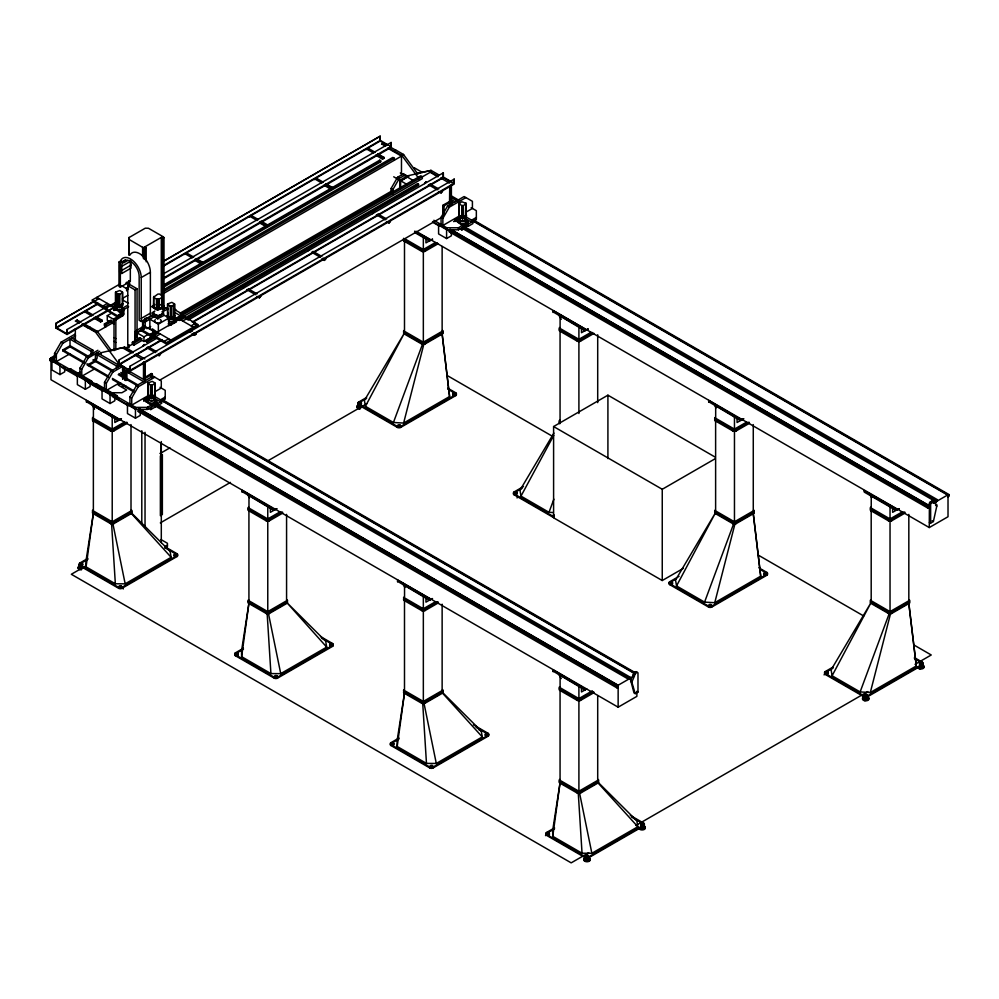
<?xml version="1.0" encoding="UTF-8"?>
<svg xmlns="http://www.w3.org/2000/svg" width="999" height="999" viewBox="0 0 999 999"><rect width="100%" height="100%" fill="white"/><g stroke="black" fill="none" stroke-linecap="round" stroke-linejoin="round"><path stroke-width="1.5" d="M141.234 321.503L141.234 277.56A15.222 8.791 60 0 0 130.469 258.928A15.222 8.791 60 0 0 119.705 265.147L119.705 272.302L121.778 273.501L121.778 266.333A12.288 7.093 60 0 1 130.469 261.326A12.288 7.093 60 0 1 139.161 276.373L139.161 320.304L141.234 321.503L150.374 316.221L150.374 272.29A15.222 8.791 60 0 0 141.945 255.294A15.222 8.791 60 0 0 129.87 255.182M121.778 273.501L130.919 268.232L130.919 261.064L121.778 266.333M107.567 311.101L67.058 334.49L56.094 328.159L56.094 323.251L56.181 327.535L66.958 333.753L66.983 329.545L104.87 307.754M119.168 359.89L119.268 364.173L130.045 370.392L130.07 366.183L454.233 179.108L454.233 184.016L130.132 371.128L119.168 364.797L119.168 359.89L157.055 338.112M162.837 278.396L391.059 146.641L391.146 142.47L391.146 147.377L162.937 279.133M130.045 370.392L454.133 183.279L454.158 179.071M114.023 350.637L114.023 318.968L120.991 314.66A1.374 0.799 -60 0 0 121.953 312.974L122.19 308.416L126.823 305.719L128.634 306.768L124.076 309.403L122.278 308.341M115.834 350.137L115.847 320.017L122.802 315.709A1.374 0.799 -60 0 0 123.776 314.023L124.051 309.415M135.402 340.684L135.477 331.131L142.283 327.073A1.374 0.799 -60 0 0 143.257 325.387L143.456 320.841L152.835 315.397M137.225 340.184L137.313 332.155L144.093 328.122A1.374 0.799 -60 0 0 145.067 326.436L145.267 321.89L155.157 316.159M381.581 144.281L383.554 143.144L387.287 145.305M76.985 320.142L81.056 322.115M864.06 490.509L864.272 492.095L895.741 510.264L899.225 508.778M86.064 566.87L93.519 512.262L85.951 561.188L86.064 566.87L115.347 583.778L125.175 583.841L171.129 557.305L170.13 551.411L131.868 513.336M241.621 656.68L249.088 602.072L241.521 651.011L241.621 656.68L270.916 673.588L280.731 673.651L326.698 647.115L325.699 641.233L286.338 602.06L326.698 647.115M441.908 691.87L481.268 731.043L482.267 736.925L436.301 763.461L426.473 763.398L397.19 746.49L404.657 691.895M597.477 781.693L636.825 820.853L637.824 826.747L591.87 853.283L582.042 853.221L552.759 836.313L560.214 781.705M404.42 693.418L397.09 740.821L397.19 746.49M559.977 783.228L552.647 830.644L552.759 836.313M128.896 237.637L145.28 228.184L148.464 228.259L162.8 236.526L143.344 247.752L128.908 239.348M929.407 522.377L930.631 523.101L933.391 521.503L936.8 506.068L936.8 504.57L933.066 502.422M403.621 423.064L423.951 343.781L442.02 333.341L442.008 332.617L449.587 396.528L403.621 423.064L393.431 422.49L365.409 406.318L364.41 400.424L404.645 332.642L365.409 406.318M714.76 602.697L735.077 523.414L753.146 512.974L753.134 512.25L760.714 576.161L714.76 602.697L704.57 602.122L676.535 585.938L675.536 580.057L715.771 512.262L676.535 585.938M870.316 692.519L890.646 613.224L908.715 602.784L908.703 602.06L916.283 665.983L870.316 692.519L860.127 691.932L832.105 675.761L831.106 669.867L871.34 602.085L832.105 675.761M633.091 675.611L633.99 672.727L635.938 671.603L637.986 672.789L637.986 692.057L635.227 693.656L633.99 692.931L630.594 679.932L633.091 675.611L634.315 676.323L631.818 682.142L635.227 693.656M634.315 676.323L635.227 673.438L637.175 672.315M153.571 297.302L157.755 294.143L159.34 293.968L162.25 295.654L162.25 307.068L159.34 308.753L156.481 308.753L153.571 307.068L153.571 297.302L156.481 298.988L159.34 298.988L162.25 297.302L161.975 296.691M153.571 307.068L153.858 296.391M393.431 422.49L422.689 343.706L423.951 343.781M553.896 433.091L519.98 490.247L520.979 496.128L549 512.312L553.871 499.175M704.57 602.122L733.815 523.339L735.077 523.414M860.127 691.932L889.385 613.149L890.646 613.224M162.25 295.654L162.25 307.068M520.979 496.128L553.771 435.339M54.545 360.564L54.545 353.459L61.026 342.232L75.075 334.128M69.793 353.858L56.356 361.613L56.356 354.495L62.837 343.269L75.599 335.901M79.957 375.237L79.957 368.132L86.438 356.905L97.927 350.274M93.856 369.305L81.768 376.286L81.768 369.168L88.249 357.942L99.738 351.311M104.508 389.41L104.508 382.305L111.001 371.079L121.204 365.184M119.755 382.704L106.319 390.459L106.319 383.341L112.8 372.115L123.014 366.221M129.92 404.083L129.92 396.978L136.401 385.751L152.997 376.173L161.289 380.956L161.289 388.062L154.57 391.945M147.852 395.816L131.731 405.132L131.731 398.014L138.212 386.788L154.808 377.21M391.084 194.193L391.084 188.499L397.565 177.273L403.958 173.589M392.894 193.806L392.894 189.535L399.375 178.309L405.756 174.625M441.058 224.45L441.058 217.345L447.54 206.119L464.123 196.541L472.415 201.323L472.415 208.429L465.696 212.312M458.978 216.184L442.857 225.499L442.857 218.381L449.338 207.155L465.934 197.577M416.133 231.306L929.27 527.559L929.407 503.109L932.154 500.586L934.202 501.76L934.302 503.134M930.631 523.101L930.631 503.821L933.391 501.298M242.008 491.533L273.489 510.264L276.973 508.778M708.703 401.723L740.172 420.454L743.656 418.956M82.442 567.607L80.232 567.981L82.442 568.356M163.549 305.831C163.611 309.003 164.86 304.233 161.089 304.42M152.347 328.833L156.706 331.918M148.551 396.403L143.544 399.612L152.06 404.67L152.06 406.693M154.495 403.983L156.319 402.972L157.567 403.509L165.222 399.101L165.222 390.334L160.027 387.337M465.234 224.588L467.057 223.576L468.306 224.101L476.348 219.468L476.348 210.702L471.166 207.705M361.126 406.718L358.953 407.13L361.126 407.467M86.438 401.723L117.919 420.454L121.403 418.956M459.677 216.771L454.67 219.992L463.186 225.037L463.186 227.06M397.577 581.343L429.046 600.074L432.53 598.588M154.733 304.42L152.01 306.393L157.505 309.628L163.549 306.656M154.733 304.982L152.01 306.955L157.505 310.19L163.549 307.217M553.134 311.9L584.615 330.632L588.099 329.146M553.134 671.166L584.577 689.872C586.251 690.459 585.514 688.011 584.577 688.586L553.134 669.879L553.134 671.728M130.32 260.115L130.32 281.418L120.342 287.175L118.981 286.388L118.981 262.05L121.466 260.602M161.289 295.042L161.289 237.662L162.75 236.813L163.998 237.537L163.998 310.427M118.981 262.05L120.342 262.837L125.325 259.952M146.179 247.827L144.93 247.115L143.469 247.952L144.718 248.676L146.179 247.827L146.179 261.788M161.289 237.662L162.55 238.386L163.998 237.537M123.626 262.874L127.547 260.614M121.778 270.442L130.919 265.16M117.682 317.07L117.682 316.134L122.19 313.536L122.19 314.473L117.62 317.108L92.333 301.248L92.333 299.937L119.268 284.39L119.268 285.702M56.094 323.251L93.906 301.423L56.156 323.289M162.775 261.663L380.182 136.139L380.282 140.422L391.059 146.641M94.543 301.211L99.051 298.601M162.837 261.701L380.257 136.176L380.182 141.046L162.775 266.558M115.597 292.083L119.805 290.509L122.515 292.083L122.515 304.146L118.307 305.719L115.597 304.146L115.597 292.083L115.597 304.146M141.234 277.56L150.374 272.29M116.134 292.632L118.307 294.505L119.805 294.505L121.978 292.632M127.772 345.454L127.772 285.714L129.758 284.565L137.05 288.773L137.05 331.668M56.181 327.535L98.052 303.359M162.862 265.934L380.282 140.422M56.094 328.159L97.952 303.983M122.515 292.083L122.515 304.146M77.31 319.955L75.337 321.091L79.408 323.064M102.897 306.031L107.405 303.434M104.783 307.118L109.291 304.52M127.772 285.714L135.065 289.922L137.05 288.773M162.862 274.188L391.146 142.47M115.859 302.222L110.589 305.269L110.589 306.581M122.465 298.414L127.81 295.342M92.333 299.937L106.281 307.979L110.889 305.469L113.237 308.079L122.178 313.474M111.9 305.819L115.859 303.534M66.958 333.753L107.467 310.364M112.875 307.242L116.92 304.907M106.306 308.004L108.654 310.602L117.02 305.644M108.666 310.614L113.262 308.092M113.973 309.528L117.52 307.48M113.736 309.89L116.359 308.366M113.973 310.514L116.334 309.153M119.131 307.617L122.84 305.482L122.84 303.708L119.131 305.931L115.272 303.796L115.272 305.482L119.131 307.617L118.981 305.931M122.44 314.922L114.211 319.68L114.211 324.3L111.426 322.689L111.426 321.628L109.915 320.754L109.915 321.815L107.268 320.292L107.268 315.672L111.975 312.949M89.947 327.06L88.137 328.109L81.906 324.513M94.293 317.37L100.599 321.004L102.035 320.179L102.035 321.129L100.599 321.953L94.293 318.319M194.768 259.365L201.061 262.999L202.497 262.175L202.497 263.124L196.204 259.49M259.59 221.94L265.884 225.574L267.32 224.75L267.32 225.699L261.026 222.065M324.4 184.528L330.694 188.162L332.143 187.325L332.143 188.274L325.849 184.64M376.261 154.583L382.555 158.217L383.991 157.392L383.991 158.341L382.555 159.166L376.261 155.532M163.586 284.977L379.707 160.202L380.644 160.739L380.644 161.826L163.174 287.387M163.174 286.301L380.644 160.739M120.454 313.261L122.815 311.9M121.928 313.087L117.42 315.684L108.754 310.689M112.662 320.916L105.931 324.812L105.931 326.76L104.408 325.874L104.408 323.926L111.139 320.042M163.711 289.685L392.844 157.405L394.368 158.279L394.368 160.227M117.095 316.808L122.115 314.51M163.886 291.346L394.368 158.279M84.341 363.324L62.937 350.961L62.937 349.837L70.067 345.729L88.786 356.543M636.875 691.97L636.875 696.365L618.144 707.18L50.986 379.745L50.986 357.804L55.007 355.482M62.937 350.961L70.067 346.853L87.45 356.893M394.543 151.211L401.748 155.369L403.509 154.508L417.907 174.076M401.785 155.382L403.584 154.583M52.647 362.088L49.95 360.527L49.95 358.778L51.074 358.129M112.725 322.827L96.528 332.18L82.255 323.938M163.886 293.294L401.473 156.119L401.473 174.588M63.761 368.494L64.735 367.944L64.735 371.828L59.952 374.588L51.948 369.967L51.911 359.053L55.944 356.718M49.95 360.527L51.074 359.877M141.234 318.431L150.374 313.162M154.907 311.076L152.31 312.575L152.31 315.721L157.517 318.731L163.524 315.721L163.524 312.575M167.62 303.946L171.828 302.372L174.538 303.946L174.538 316.009L170.33 317.582L167.62 316.009L167.62 303.946L167.62 316.009M168.157 304.495L170.33 306.368L171.828 306.368L174.001 304.495M162.587 309.765L166.109 307.742L168.169 308.991M70.017 346.428L70.017 339.136L91.046 351.273L92.895 350.199L92.895 352.884A4.308 2.485 60 0 0 93.094 354.258M174.538 303.946L174.538 316.009M163.312 311.451L167.919 308.791M91.171 355.045A4.308 2.485 60 0 1 91.046 353.958L92.895 352.884M152.31 313.024L158.304 316.046L163.524 313.024M98.988 353.721L97.14 354.795L97.14 357.467A4.308 2.485 60 0 1 94.43 359.403M399.775 188.736L399.775 180.32L407.879 175.637M152.21 336.725L143.968 341.483L141.334 339.947L141.334 338.886L139.81 338.012L139.81 339.073L137.025 337.475L137.025 332.854L144.393 328.596M407.217 176.985L400.624 180.782L400.624 187.912M144.455 328.708L141.084 330.657L152.447 337.225M408.866 176.211L400.761 180.894L399.775 180.32M146.853 328.708L150.699 326.498M149.862 328.559L149.862 319.205L158.354 324.113L168.931 318.007L168.931 325.799M174.001 315.459L174.313 303.808M174.862 315.597L171.154 317.732L171.004 319.418L174.862 317.282L174.862 315.509M180.057 313.187L391.67 191.021M114.623 394.755L110.252 394.755L77.323 375.749L77.323 373.713L80.007 372.165M141.958 340.459L133.866 345.13L132.355 344.255L132.355 342.307L140.434 337.637M180.869 314.298L420.791 175.774L422.315 176.661L422.315 178.609L182.392 317.12M100.749 353.833L100.749 352.784L124.788 347.24L109.853 350.312M181.406 314.36L391.67 192.957M123.264 348.201L124.962 347.277L132.18 351.448L130.532 352.397L123.214 348.189M137.025 332.854L143.968 336.863L148.676 334.141M182.867 317.482L182.867 314.41L174.638 319.156L174.638 322.24M178.396 317.195L175.012 319.156L176.898 320.242L181.393 317.632L179.52 316.546M132.355 342.307L133.866 343.194L141.958 338.524M182.392 315.172L422.315 176.661M133.342 343.681L125.25 348.351L133.029 352.847M422.102 176.973L430.194 172.303L437.974 176.798M141.271 329.458L149.937 334.465L154.558 331.893L156.918 332.018L170.866 340.072L170.866 341.383M149.962 335.789L154.47 333.179L152.585 332.105M156.918 332.018L152.31 334.59L149.962 334.478M153.908 335.489L158.416 332.892M180.844 319.942L185.352 317.332M155.12 337.362L147.015 342.045L146.066 341.496L146.066 340.409L152.822 336.513M185.24 317.794L417.582 183.654L418.519 184.203L418.519 185.29L186.189 319.418M146.066 341.496L154.171 336.813M186.189 318.331L418.519 184.203M155.794 336.576L160.302 333.966M182.73 321.029L187.225 318.419M130.694 352.672L132.343 351.723M436.938 175.874L438.586 174.912M188.037 320.13L443.331 172.827L443.356 177.06L454.133 183.279M118.307 364.872L116.458 365.946L116.458 368.631M119.268 364.173L161.126 340.01M192.183 322.078L443.356 177.06M119.168 364.797L162.387 339.847M193.444 321.915L443.269 177.685L443.269 172.777M89.173 383.166L90.135 382.605L90.135 386.501L85.365 389.26L77.36 384.64L77.36 375.112L85.365 379.732L85.365 389.26M164.161 341.396L168.656 338.798M191.084 325.849L195.592 323.251M152.41 334.628L166.358 342.669L197.802 324.525L197.802 325.836L166.358 343.981L154.907 337.375L152.535 337.25M122.64 378.933L122.64 368.269L124.45 367.22M123.177 368.818L125.362 370.691L129.558 369.131M194.543 335.264L195.991 333.479L194.543 335.264L192.033 333.803M259.365 297.839L260.801 296.054L259.365 297.839L256.843 296.391M324.188 260.414L325.624 258.641L324.188 260.414L321.666 258.966M388.998 222.989L390.447 221.216L388.998 222.989L386.488 221.541M441.058 192.944L442.495 191.159L441.058 192.944L438.536 191.496M120.767 383.104L118.194 385.065L126.648 389.997L121.915 392.732L110.252 392.732L77.323 373.713M452.147 204.008L452.147 201.199L451.161 200.624L442.919 205.207L442.919 216.608M145.142 362.5L145.142 377.572L143.494 378.521L143.494 361.95M113.874 395.679L114.835 395.117M152.36 377.085L152.36 374.275L144.256 378.958L143.269 378.384L151.498 373.451L151.498 377.734M443.057 216.533L443.057 205.307L444.043 205.881L452.147 201.199M113.874 397.427L114.835 396.865L114.835 400.761L110.052 403.521L102.048 398.888L102.048 389.36L110.052 393.993L110.052 403.521M148.052 382.942L152.26 381.368L154.97 382.942L154.97 395.005L150.762 396.578L148.052 395.005L148.052 382.942L148.052 395.005M459.128 203.334L461.85 201.773L466.046 203.334L466.046 215.409L463.336 216.97L459.128 215.409L459.128 203.334L459.128 215.409M148.589 383.491L150.762 385.364L152.26 385.364L154.433 383.491M459.665 203.883L461.85 205.769L463.336 205.769L465.509 203.883M154.97 382.942L154.97 395.005M159.553 380.257L441.57 217.445M466.046 203.334L466.046 215.409M143.656 400.512L149.775 396.978M453.558 221.591L459.677 218.044M465.509 214.86L465.834 203.209M149.738 397.739L143.794 401.173L143.794 399.15M459.677 218.793L454.92 221.541L454.92 219.518M151.586 396.79L155.295 394.655L155.295 396.341L151.436 398.476L147.727 396.341L147.727 394.568L151.586 396.79L151.586 398.476M458.866 215.022L462.562 217.158L466.421 215.022M146.428 402.073A5.22 3.022 0 0 1 146.428 400.387L148.789 399.013M465.484 219.243L467.844 220.604A5.22 3.022 0 0 1 467.844 222.302L464.298 224.35A5.22 3.022 0 0 1 461.363 224.35L457.817 222.302A5.22 3.022 0 0 1 457.817 220.604L460.177 219.243M457.23 221.603L459.677 220.192M146.216 402.098A5.22 3.022 0 0 1 146.428 401.373L148.789 400.012M457.604 222.315A5.22 3.022 0 0 1 457.817 221.591L460.177 220.23M458.866 214.935L458.866 216.708L462.562 218.843L466.421 216.708L466.421 214.935M121.416 418.706L114.823 422.515L114.823 417.932M432.542 239.073L425.949 242.882L425.949 238.299M414.597 232.48L429.133 240.859L432.53 239.323M450.412 230.719L451.373 229.857M148.376 408.204L150.762 409.578L155.369 406.918L155.369 404.782L147.328 409.428L135.664 409.428L117.507 398.951A1.374 0.799 0 0 1 117.12 398.251A1.374 0.799 0 0 0 116.746 397.565L96.566 385.914A1.374 0.799 0 0 0 95.367 385.701A1.374 0.799 0 0 1 94.181 385.477L94.181 383.441A1.374 0.799 0 0 0 95.367 383.666A1.374 0.799 0 0 1 96.566 383.891L116.746 395.542A1.374 0.799 0 0 1 117.12 396.228A1.374 0.799 0 0 0 117.507 396.915L135.664 407.392L147.328 407.392L152.06 404.67M150.387 404.183A5.22 3.022 0 0 0 152.909 404.12L156.456 402.073A5.22 3.022 0 0 0 156.456 400.387L154.096 399.013M154.583 396.391L160.489 399.8L165.222 397.065M450.412 232.467L451.373 231.905L451.373 235.801L446.59 238.561L438.586 233.928L438.586 224.4L446.59 229.033L446.59 238.561M433.828 220.28L446.79 227.772L458.454 227.772L463.186 225.037M464.535 216.084L471.615 220.167L476.348 217.445M151.236 405.232A5.22 3.022 0 0 0 152.909 405.119L156.456 403.072A5.22 3.022 0 0 0 156.456 401.373L156.456 400.387M463.049 225.449A5.22 3.022 0 0 0 464.298 225.337L467.844 223.289A5.22 3.022 0 0 0 467.844 221.591L467.844 220.604M112.213 429.133L112.213 416.408L93.406 405.557L93.406 418.281L112.213 429.133L124.288 422.152M404.545 238.649L423.339 249.5L435.427 242.52M432.53 221.566L446.79 229.795L458.454 229.795L466.108 225.374L466.108 227.522L461.888 229.945L459.503 228.571M127.285 423.214L113.824 430.981A2.298 1.324 0 0 1 110.589 430.981L93.082 420.879A2.298 1.324 0 0 1 93.082 419.006L93.082 417.345A2.298 1.324 0 0 0 93.082 419.218L110.589 429.32A2.298 1.324 0 0 0 113.824 429.32L125.949 422.327M403.621 238.311A2.298 1.324 0 0 0 404.22 239.585L421.715 249.688A2.298 1.324 0 0 0 424.962 249.688L437.075 242.695M131.006 424.575L131.006 510.951L112.213 521.803L93.369 510.926L93.369 419.917L112.213 430.794L126.973 422.265M442.132 246.478L442.132 331.331L423.339 342.182L404.495 331.306L404.495 240.284L423.339 251.161L436.763 243.419M135.464 418.181L135.464 408.653L127.46 404.033L127.46 413.561L135.464 418.181L140.247 415.422L140.247 411.538L139.286 412.088L139.273 410.352L140.247 409.49M156.756 403.047L156.706 405.157L157.567 405.644L161.776 403.221L161.776 401.074M404.22 239.373A2.298 1.324 0 0 0 404.22 241.246L421.715 251.348A2.298 1.324 0 0 0 424.962 251.348L438.424 243.581M467.495 223.639L467.445 225.749L468.306 226.249L472.914 223.589L472.914 221.453M169.905 447.852L161.176 452.897L161.176 443.768M162.362 454.77L160.377 455.919L160.377 515.659L162.362 514.522L162.362 454.77L159.927 453.371M93.082 511.888L110.589 521.99A2.298 1.324 0 0 0 113.824 521.99L131.331 511.888A2.298 1.324 0 0 0 131.331 510.014L131.331 511.688A2.298 1.324 0 0 1 131.331 513.548L113.824 523.663A2.298 1.324 0 0 1 110.589 523.663L93.082 513.548A2.298 1.324 0 0 1 93.082 511.688L93.082 510.014A2.298 1.324 0 0 0 93.082 511.888L93.082 513.548M404.22 332.267L421.715 342.37A2.298 1.324 0 0 0 424.962 342.37L442.457 332.267A2.298 1.324 0 0 0 442.457 330.394L442.457 332.055A2.298 1.324 0 0 1 442.457 333.928L424.962 344.031A2.298 1.324 0 0 1 421.715 344.031L404.22 333.928A2.298 1.324 0 0 1 404.22 332.055L404.22 330.394A2.298 1.324 0 0 0 404.22 332.267L404.22 333.928M93.544 512.986L112.825 523.401L130.906 512.974L130.782 512.25M164.96 546.74L177.023 553.708L177.023 554.657A2.298 1.324 0 0 1 177.023 556.53L121.928 588.336A2.298 1.324 0 0 1 118.694 588.336L79.795 565.884L79.795 564.934A2.298 1.324 0 0 1 79.795 563.061L87.862 558.416M447.702 388.149L455.744 392.794L455.744 393.743A2.298 1.324 0 0 1 455.744 395.616L400.649 427.422A2.298 1.324 0 0 1 397.415 427.422L358.516 404.97L358.516 404.021A2.298 1.324 0 0 1 358.516 402.147L366.583 397.49M79.795 565.884A2.298 1.324 0 0 1 79.795 564.01L87.862 559.365M358.516 404.97A2.298 1.324 0 0 1 358.516 403.097L366.583 398.439M86.164 565.709L71.329 574.275L571.178 862.861L588.711 852.746M160.327 522.889L230.457 482.405M266.87 461.388L366.658 403.771M164.835 546.64L167.432 545.142M164.835 548.139L167.432 546.64L167.432 543.269L160.951 539.535M79.795 564.934L118.694 587.387A2.298 1.324 0 0 0 121.928 587.387L177.023 555.581A2.298 1.324 0 0 0 177.023 553.708M358.516 404.021L397.415 426.473A2.298 1.324 0 0 0 400.649 426.473L455.744 394.667A2.298 1.324 0 0 0 455.744 392.794M276.561 508.766L270.379 512.325L270.379 507.742M588.111 328.896L581.505 332.704L581.505 328.109M267.769 518.943L267.769 506.218L248.976 495.367L248.976 508.091L267.769 518.943L279.857 511.963M578.908 339.31L578.908 326.598L560.102 315.734L560.102 328.459L578.908 339.31L590.983 332.342M282.854 513.024L269.393 520.791A2.298 1.324 0 0 1 266.159 520.791L248.651 510.689A2.298 1.324 0 0 1 248.651 508.816L248.651 507.155A2.298 1.324 0 0 0 248.651 509.028L266.159 519.13A2.298 1.324 0 0 0 269.393 519.13L281.506 512.137M593.98 333.391L580.519 341.171A2.298 1.324 0 0 1 577.285 341.171L559.777 331.069A2.298 1.324 0 0 1 559.777 329.195L559.777 327.522A2.298 1.324 0 0 0 559.777 329.395L577.285 339.498A2.298 1.324 0 0 0 580.519 339.498L592.644 332.505M286.576 514.385L286.576 600.774L267.769 611.625L248.926 600.749L248.926 509.727L267.769 520.604L282.542 512.087M560.064 421.116L560.064 330.107L578.908 340.984L592.332 333.229M683.453 568.294L662.25 580.531L553.596 517.807L553.596 426.548L607.916 395.179L715.247 457.142M248.651 601.71L266.159 611.813A2.298 1.324 0 0 0 269.393 611.813L286.9 601.71A2.298 1.324 0 0 0 286.9 599.837L286.9 601.498A2.298 1.324 0 0 1 286.9 603.371L269.393 613.473A2.298 1.324 0 0 1 266.159 613.473L248.651 603.371A2.298 1.324 0 0 1 248.651 601.498L248.651 599.837A2.298 1.324 0 0 0 248.651 601.71L248.651 603.371M249.101 602.809L268.394 613.224L286.463 602.784M320.517 636.55L332.592 643.518L332.592 644.48A2.298 1.324 0 0 1 332.592 646.341L277.497 678.159A2.298 1.324 0 0 1 274.25 678.159L235.364 655.706L235.364 654.745A2.298 1.324 0 0 1 235.364 652.884L243.431 648.226M554.008 517.582A2.298 1.324 0 0 1 552.971 517.232L514.085 494.78L514.085 493.831A2.298 1.324 0 0 1 514.085 491.958L523.488 486.525M235.364 655.706A2.298 1.324 0 0 1 235.364 653.833L243.431 649.175M514.085 494.78A2.298 1.324 0 0 1 514.085 492.907L522.152 488.261M235.364 654.745L274.25 677.21A2.298 1.324 0 0 0 277.497 677.21L332.592 645.391A2.298 1.324 0 0 0 332.592 643.518M432.117 598.576L425.949 602.147L425.949 597.552M743.668 418.706L737.075 422.515L737.075 417.932M423.339 608.766L423.339 596.041L404.545 585.189L404.545 597.902L423.339 608.766L435.427 601.785M734.465 429.133L734.465 416.408L715.671 405.557L715.671 418.281L734.465 429.133L746.553 422.152M438.424 602.834L424.962 610.614A2.298 1.324 0 0 1 421.715 610.614L404.22 600.511A2.298 1.324 0 0 1 404.22 598.638L404.22 596.977A2.298 1.324 0 0 0 404.22 598.838L421.715 608.953A2.298 1.324 0 0 0 424.962 608.953L437.075 601.947M749.55 423.214L736.088 430.981A2.298 1.324 0 0 1 732.841 430.981L715.346 420.879A2.298 1.324 0 0 1 715.346 419.006L715.346 417.345A2.298 1.324 0 0 0 715.346 419.218L732.841 429.32A2.298 1.324 0 0 0 736.088 429.32L748.201 422.327M442.132 604.195L442.132 690.584L423.339 701.435L404.495 690.559L404.495 599.55L423.339 610.426L438.111 601.898M753.271 424.575L753.271 510.951L734.465 521.803L715.621 510.926L715.621 419.917L734.465 430.794L749.238 422.265M553.596 426.548L662.25 489.285L715.259 458.678M404.22 691.52L421.715 701.623A2.298 1.324 0 0 0 424.962 701.623L442.457 691.52A2.298 1.324 0 0 0 442.457 689.647L442.457 691.308A2.298 1.324 0 0 1 442.457 693.181L424.962 703.284A2.298 1.324 0 0 1 421.715 703.284L404.22 693.181A2.298 1.324 0 0 1 404.22 691.308L404.22 689.647A2.298 1.324 0 0 0 404.22 691.52L404.22 693.181M715.346 511.888L732.841 521.99A2.298 1.324 0 0 0 736.088 521.99L753.583 511.888A2.298 1.324 0 0 0 753.583 510.014L753.583 511.688A2.298 1.324 0 0 1 753.583 513.548L736.088 523.663A2.298 1.324 0 0 1 732.841 523.663L715.346 513.548A2.298 1.324 0 0 1 715.346 511.688L715.346 510.014A2.298 1.324 0 0 0 715.346 511.888L715.346 513.548M404.67 692.619L423.951 703.034L442.033 692.594L482.267 736.925M473.401 724.824L488.161 733.341L488.161 734.29A2.298 1.324 0 0 1 488.161 736.163L433.067 767.969A2.298 1.324 0 0 1 429.82 767.969L390.934 745.516L390.934 744.567A2.298 1.324 0 0 1 390.934 742.694L398.988 738.036M758.828 567.769L766.882 572.415L766.882 573.376A2.298 1.324 0 0 1 766.882 575.237L711.775 607.055A2.298 1.324 0 0 1 708.541 607.055L669.655 584.602L669.655 583.653A2.298 1.324 0 0 1 669.655 581.78L679.058 576.348M390.934 745.516A2.298 1.324 0 0 1 390.934 743.643L398.988 738.985M669.655 584.602A2.298 1.324 0 0 1 669.655 582.729L676.373 578.846M390.934 744.567L429.82 767.02A2.298 1.324 0 0 0 433.067 767.02L488.161 735.214A2.298 1.324 0 0 0 488.161 733.341M669.655 583.653L708.541 606.106A2.298 1.324 0 0 0 711.775 606.106L766.882 574.288A2.298 1.324 0 0 0 766.882 572.415M586.788 688.91L581.505 691.957L581.505 687.374M898.813 508.766L892.644 512.325L892.644 507.742M578.908 698.576L578.908 685.851L560.102 674.999L560.102 687.724L578.908 698.576L592.332 690.821M890.034 518.943L890.034 506.218L871.24 495.367L871.24 508.091L890.034 518.943L902.122 511.963M593.98 692.657L580.519 700.424A2.298 1.324 0 0 1 577.285 700.424L559.777 690.321A2.298 1.324 0 0 1 559.777 688.448L559.777 686.788A2.298 1.324 0 0 0 559.777 688.661L577.285 698.763A2.298 1.324 0 0 0 580.519 698.763L592.644 691.77M905.119 513.024L891.657 520.791A2.298 1.324 0 0 1 888.411 520.791L870.916 510.689A2.298 1.324 0 0 1 870.916 508.816L870.916 507.155A2.298 1.324 0 0 0 870.916 509.028L888.411 519.13A2.298 1.324 0 0 0 891.657 519.13L903.77 512.137M597.702 695.554L597.702 780.394L578.908 791.245L560.064 780.369L560.064 689.36L578.908 700.237L593.668 691.708M908.828 514.385L908.828 600.774L890.034 611.625L871.19 600.749L871.19 509.727L890.034 520.604L904.807 512.087M154.77 404.22L628.696 677.834L629.994 677.085L629.994 678.583L628.696 679.332L154.77 405.706M463.461 227.547L936.038 500.399L937.337 499.65L937.337 501.148L936.038 501.898L463.461 229.046M140.11 409.253L618.144 685.239L634.203 675.973M933.278 503.296L948.014 494.792L948.014 516.733L929.27 527.559M137.725 409.453L617.107 686.226L618.231 685.576L138.849 408.803M448.851 229.832L928.246 506.605L929.37 505.956L449.975 229.183M947.926 495.229L949.05 494.592L949.05 496.328L947.926 496.978L947.926 495.229L472.589 220.804M137.725 411.201L617.107 687.974L618.231 687.324M448.851 231.568L928.246 508.341L929.37 507.692M559.777 781.33L577.285 791.433A2.298 1.324 0 0 0 580.519 791.433L598.026 781.33A2.298 1.324 0 0 0 598.026 779.457L598.026 781.131A2.298 1.324 0 0 1 598.026 783.004L580.519 793.106A2.298 1.324 0 0 1 577.285 793.106L559.777 783.004A2.298 1.324 0 0 1 559.777 781.131L559.777 779.457A2.298 1.324 0 0 0 559.777 781.33L559.777 783.004M870.916 601.71L888.411 611.813A2.298 1.324 0 0 0 891.657 611.813L909.152 601.71A2.298 1.324 0 0 0 909.152 599.837L909.152 601.498A2.298 1.324 0 0 1 909.152 603.371L891.657 613.473A2.298 1.324 0 0 1 888.411 613.473L870.916 603.371A2.298 1.324 0 0 1 870.916 601.498L870.916 599.837A2.298 1.324 0 0 0 870.916 601.71L870.916 603.371M560.227 782.429L579.52 792.844L597.589 782.417L637.824 826.747M630.307 815.409L643.718 823.151L643.718 824.1A2.298 1.324 0 0 1 643.718 825.973L588.623 857.779A2.298 1.324 0 0 1 585.389 857.779L546.49 835.326L546.49 834.377A2.298 1.324 0 0 1 546.49 832.504L554.557 827.859M914.397 657.592L922.439 662.237L922.439 663.186A2.298 1.324 0 0 1 922.439 665.059L867.344 696.865A2.298 1.324 0 0 1 864.11 696.865L825.211 674.412L825.211 673.463A2.298 1.324 0 0 1 825.211 671.59L833.278 666.932M546.49 835.326A2.298 1.324 0 0 1 546.49 833.453L554.557 828.808M825.211 674.412A2.298 1.324 0 0 1 825.211 672.539L833.278 667.881M635.901 825.486L867.856 691.57M915.059 664.323L931.243 654.982L913.673 644.842M546.49 834.377L585.389 856.83A2.298 1.324 0 0 0 588.623 856.83L643.718 825.024A2.298 1.324 0 0 0 643.718 823.151M825.211 673.463L864.11 695.916A2.298 1.324 0 0 0 867.344 695.916L922.439 664.11A2.298 1.324 0 0 0 922.439 662.237M920.204 665.834C917.744 666.857 923.263 667.782 921.652 665.933M359.528 405.744L359.103 406.668L360.102 406.393M80.832 566.658L80.27 568.181M586.488 858.528C583.379 860.289 590.122 861.725 587.724 858.603M865.184 697.614C862.674 699.05 868.506 699.225 866.495 697.702M416.096 173.501L431.031 170.429L406.993 175.986M641.833 826.673C639.31 830.181 646.765 827.234 640.946 827.522M641.833 827.422L640.946 828.271M920.616 666.495C917.357 667.419 923.288 668.668 921.652 666.683M183.741 316.433L181.481 316.346L176.873 318.918L174.4 317.482M176.985 318.943L179.233 319.043L183.853 316.471L197.802 324.525M549 512.312L553.371 512.549M866.033 698.313C861.687 699.475 869.592 700.311 866.033 697.564M359.752 406.98L359.827 407.742M156.706 405.157L156.106 403.047M381.83 144.068L385.651 146.254M467.445 225.749L466.845 223.639M740.134 420.429C738.885 418.756 742.282 418.781 741.108 420.429M273.439 510.239C272.19 508.566 275.587 508.591 274.413 510.239M553.134 312.462L553.134 310.614L585.551 329.333L585.551 330.619M864.073 490.596L896.677 508.953L896.677 510.239M86.438 402.285L86.438 400.437L118.856 419.143L118.856 420.429M181.393 316.321L173.951 312.025M179.321 319.056L193.294 327.123L193.294 328.434M154.47 331.88L145.779 326.86L141.009 329.608L141.009 330.544M414.597 231.194L429.982 239.51L429.982 240.796M584.577 329.333L584.577 330.619M895.703 508.953L895.703 510.239M117.882 419.143L117.882 420.429M397.577 581.905L397.577 580.057L429.982 598.776L429.982 600.062M380.182 141.046L387.5 145.267M403.396 154.42L396.191 150.262L394.38 151.299L388.136 147.702M389.785 146.753L396.029 150.35M442.32 177.085L451.061 182.118M440.684 178.034L449.413 183.079M388.499 148.626L401.473 156.119M414.16 167.695L422.452 172.477M450.649 195.492L458.678 200.125M375.187 152.298L367.632 147.939L367.632 148.888M377.697 153.759L383.991 157.392M429.907 183.891L438.711 188.986M450.649 196.616L458.678 201.249M377.697 154.708L383.991 158.341M451.698 197.652L456.955 200.687M373.738 153.134L366.183 148.776L366.183 149.725M428.459 184.728L437.275 189.81M451.161 199.475L455.094 201.748M400.312 173.002L413.524 180.632M380.644 161.826L379.707 160.202M418.519 185.29L417.582 183.654M473.713 220.155L949.05 494.592M472.689 220.367L948.014 494.792M397.565 177.273L399.375 178.309M447.54 206.119L449.338 207.155M393.731 176.798L407.242 184.603M464.535 218.107L471.615 222.203L471.615 220.167M465.484 220.23L467.844 221.591M466.108 225.374L465.234 224.862M464.76 226.81L937.337 499.65M391.084 188.499L392.894 189.535M441.058 217.345L442.857 218.381M934.202 502.922L932.966 502.21L932.966 501.048M930.206 501.71L931.443 502.422M935.564 505.357L936.8 506.068M929.407 503.109L930.631 503.821M451.248 229.633L929.27 505.619M432.654 222.215L439.398 226.111M932.154 520.791L933.391 521.503M740.134 419.143L708.703 400.437L708.703 402.285M415.284 232.13L423.339 236.775L423.339 249.5M323.326 182.243L315.771 177.872L315.771 178.821M325.849 183.691L332.143 187.325M377.859 213.948L386.663 219.031M321.89 183.067L314.335 178.709L314.335 179.658M376.411 214.773L385.227 219.867M324.4 185.477L330.694 189.111L330.694 188.162M258.504 219.655L250.949 215.297L250.949 216.246M261.026 221.116L267.32 224.75M313.037 251.361L321.853 256.456M323.102 258.129L325.624 259.59M257.068 220.492L249.513 216.134L249.513 217.083M311.588 252.198L320.404 257.292M259.59 222.902L265.884 226.536L265.884 225.574M404.77 333.366L422.689 343.706M715.896 512.986L733.815 523.339M871.465 602.809L889.385 613.149M447.602 375.749L552.971 436.588M758.316 555.144L863.698 615.983M447.702 389.098L455.744 393.743M760.177 569.505L766.882 573.376M914.397 658.541L922.439 663.186M193.694 257.08L186.139 252.722L186.139 253.671M196.204 258.541L202.497 262.175M248.214 288.786L257.03 293.881M192.245 257.917L184.69 253.559L184.69 254.508M246.778 289.623L255.594 294.705M194.768 260.314L201.061 263.948L201.061 262.999M514.085 493.831L552.971 516.283A2.298 1.324 0 0 0 554.008 516.633M128.958 280.632L130.32 281.418M127.872 282.242L129.82 283.354M173.976 308.766L176.111 309.977M175.924 310.389L182.867 314.41M129.046 283.803L126.436 282.28M125.974 283.054L128.371 284.44M193.981 323.626L197.802 325.836M161.089 304.982L163.549 306.393M165.871 307.867L167.682 308.916M121.466 285.664L127.447 289.111M167.295 315.597L171.154 317.732L171.154 319.418L167.295 317.282L167.295 315.509M173.801 319.742L176.161 321.104A5.22 3.022 0 0 1 176.336 321.591M189.698 329.845L192.208 331.306M162.862 314.51L168.931 318.007M173.801 320.729L176.161 322.103L176.161 321.104M193.469 332.979L195.991 334.428M188.249 330.681L190.772 332.13M122.415 299.862L128.484 303.359M147.889 318.256L149.7 319.305M122.44 308.241L124.263 309.29M143.831 320.592L145.654 321.641M143.581 320.741L145.392 321.79M121.953 308.903L123.776 309.952M143.257 321.303L145.067 322.352M151.086 329.27L154.72 331.368M121.953 312.974L123.776 314.023M143.257 325.387L145.067 326.436M120.991 314.66L122.802 315.709M142.283 327.073L144.093 328.122M114.348 318.506L116.159 319.543M135.727 330.844L137.55 331.893M114.023 319.056L115.834 320.105M135.402 331.406L137.225 332.455M107.268 315.672L114.211 319.68M146.066 340.409L147.015 342.045M93.219 315.085L85.664 310.726L85.664 311.676M95.742 316.546L102.035 320.179M147.939 346.678L156.756 351.773M95.742 317.495L102.035 321.129M91.783 315.921L84.228 311.563L84.228 312.512M146.503 347.515L155.32 352.597M104.408 323.926L105.931 324.812M114.023 337.612L115.834 338.661M83.541 323.551L97.153 331.231L95.504 332.18L88.299 328.009M136.076 353.883L144.818 358.928M114.023 341.371L115.834 342.42M134.44 354.832L141.92 359.165M152.36 374.275L151.373 373.713L151.373 376.511M66.983 329.545L67.058 334.49M130.07 366.183L130.132 371.128M74.575 338.723L75.562 339.298M99.987 353.396L100.974 353.971M117.857 363.711L118.844 364.285M71.866 338.062L92.895 350.199M97.278 352.734L120.03 365.871M128.347 370.666L145.429 380.532M122.64 368.269L123.177 378.621M118.169 366.933L95.417 353.796L95.417 361.101M122.552 369.455L143.581 381.606M94.143 359.628L112.875 370.442M119.555 374.3L138.287 385.114M162.587 399.787L635.214 672.652M92.807 359.977L111.538 370.791M118.219 374.65L138.287 386.238M161.551 400L635.526 673.638M61.026 342.232L62.837 343.269M86.438 356.905L88.249 357.942M111.001 371.079L112.8 372.115M136.401 385.751L138.212 386.788M161.463 400.424L635.451 674.088M633.179 674.138L634.415 674.849M153.396 397.739L160.489 401.823L160.489 399.8M633.179 675.287L634.415 675.998M154.096 400.012L156.456 401.373M62.937 349.837L84.341 362.2M87.013 363.748L108.416 376.099M112.425 378.409L133.829 390.771M157.417 404.245L629.994 677.085M87.013 364.872L108.416 377.222M112.425 379.533L133.829 391.895M155.369 404.782L154.533 404.295L154.558 406.456L155.369 406.918M630.594 679.932L631.818 680.644M630.594 681.43L631.818 682.142M54.545 353.459L56.356 354.495M79.957 368.132L81.768 369.168M104.508 382.305L106.319 383.341M129.92 396.978L131.731 398.014M636.75 691.345L637.986 692.057M51.911 359.053L68.769 368.781A1.374 0.799 0 0 0 69.967 368.993A1.374 0.799 0 0 1 71.154 369.218L91.334 380.869A1.374 0.799 0 0 1 91.721 381.556A1.374 0.799 0 0 0 92.095 382.255L92.095 384.278A1.374 0.799 0 0 1 91.721 383.591A1.374 0.799 0 0 0 91.334 382.892L91.334 380.869M50.986 357.804L53.696 359.365M49.95 358.778L52.647 360.339M67.507 368.918L76.96 374.375M113.424 395.429L118.819 398.539M51.911 361.076L68.769 370.804A1.374 0.799 0 0 0 69.967 371.029A1.374 0.799 0 0 1 71.154 371.253L91.334 382.892M51.948 360.439L59.952 365.06L59.952 374.588M62.1 367.545L76.96 376.111M87.762 382.355L102.61 390.934M112.063 396.391L128.272 405.744M273.439 508.953L242.008 490.247L242.008 492.095M166.296 548.463L177.023 554.657M321.865 638.286L332.592 644.48M476.086 727.322L488.161 734.29M631.655 817.132L643.718 824.1M478.596 729.507L481.268 731.043M110.889 305.469L96.841 297.34L96.841 298.639M465.234 226.998L465.297 224.538M130.906 512.974L171.129 557.305M401.885 155.482L418.956 178.684M111.676 350.886L97.34 331.393L95.692 332.342L118.082 362.799L118.082 365.796M80.245 567.382L81.406 567.307A1.324 0.762 0 0 0 80.22 568.331A1.324 0.762 0 0 0 82.43 568.493M870.179 495.129L871.64 497.664M714.61 405.319L716.083 407.854M559.053 315.497L561.251 319.305M558.316 673.488L561.251 678.571M403.484 584.952L404.945 587.487M247.914 495.129L249.388 497.664M92.358 405.319L94.555 409.128M588.136 858.928L585.851 860.077M585.851 859.327L586.913 859.215A1.324 0.762 0 0 0 585.751 860.151A1.324 0.762 0 0 0 587.762 860.526A1.324 0.762 0 0 0 587.862 859.315M579.52 792.844L591.87 853.283M423.951 703.034L436.301 763.461M268.394 613.224L280.731 673.651M112.825 523.401L125.175 583.841M908.715 602.784L916.283 665.983M753.146 512.974L760.714 576.161M442.02 333.341L449.587 396.528M578.259 792.844L582.042 853.221M422.702 703.021L426.473 763.398M267.133 613.211L270.916 673.588M111.563 523.401L115.347 583.778M936.038 500.399L936.038 501.898M928.246 506.605L928.246 508.341M922.439 664.11L922.439 665.059M921.765 662.624L921.765 663.573M921.652 664.635L921.652 665.384A3.209 1.848 0 0 1 923.95 667.582A3.209 1.848 0 0 1 920.216 668.993A3.209 1.848 0 0 1 917.656 666.895A3.209 1.848 0 0 0 922.676 667.931A3.209 1.848 0 0 0 922.514 664.847M920.516 667.082L920.516 667.832M919.879 663.711L919.879 664.66M919.992 668.206L919.992 668.955M909.152 601.71L909.152 603.371M891.657 519.13L891.657 520.791M891.657 611.813L891.657 613.473M890.034 520.604L890.034 611.625M888.411 519.13L888.411 520.791M888.411 611.813L888.411 613.473M870.916 509.028L870.916 510.689M867.344 695.916L867.344 696.865M866.67 694.442L866.67 695.391M865.421 698.9L865.421 699.65M864.897 700.024L864.897 700.774M864.784 695.529L864.784 696.478A3.209 1.848 0 0 0 863.173 699.35A3.209 1.848 0 0 0 868.393 699.263A3.209 1.848 0 0 0 866.558 696.44M864.11 695.916L864.11 696.865M827.771 671.99L827.771 672.939M825.898 673.064L825.898 674.025M825.211 671.59L825.211 672.539M766.882 574.288L766.882 575.237M766.196 572.814L766.196 573.763M764.322 573.901L764.322 574.85M753.583 511.888L753.583 513.548M736.088 429.32L736.088 430.981M736.088 521.99L736.088 523.663M734.465 430.794L734.465 521.803M732.841 429.32L732.841 430.981M732.841 521.99L732.841 523.663M715.346 419.218L715.346 420.879M711.775 606.106L711.775 607.055M711.101 604.62L711.101 605.569M709.215 605.706L709.215 606.655M708.541 606.106L708.541 607.055M672.215 582.167L672.215 583.116M670.329 583.254L670.329 584.203M669.655 581.78L669.655 582.729M662.25 489.285L662.25 580.531M645.204 826.86L645.204 827.609M643.718 825.024L643.718 825.973M643.044 823.551L643.044 824.5M641.158 824.637L641.158 825.586M638.998 827.821L638.998 828.571M628.696 677.834L628.696 679.332M618.144 685.239L618.144 707.18M617.107 686.226L617.107 687.974M607.916 395.179L607.916 458.591M598.026 781.33L598.026 783.004M597.702 334.752L597.702 402.634M590.109 858.665L590.109 859.415M588.623 856.83L588.623 857.779M587.949 855.356L587.949 856.305M586.063 856.443L586.063 857.392M585.389 856.83L585.389 857.779M584.577 688.586L584.577 689.872M583.903 859.627L583.903 860.376M580.519 339.498L580.519 341.171M580.519 698.763L580.519 700.424M580.519 791.433L580.519 793.106M578.908 340.984L578.908 413.486M578.908 700.237L578.908 791.245M577.285 339.498L577.285 341.171M577.285 698.763L577.285 700.424M577.285 791.433L577.285 793.106M559.777 329.395L559.777 331.069M559.777 688.661L559.777 690.321M552.971 516.283L552.971 517.232M549.05 832.904L549.05 833.853M547.177 833.99L547.177 834.939M546.49 832.504L546.49 833.453M516.645 492.357L516.645 493.306M514.76 493.444L514.76 494.393M514.085 491.958L514.085 492.907M488.161 735.214L488.161 736.163M487.475 733.728L487.475 734.677M485.601 734.814L485.601 735.764M476.148 217.557L476.148 219.58M468.306 224.101L468.306 226.249M467.844 222.302L467.844 223.289M464.298 224.35L464.298 225.337M463.336 205.769L463.336 216.97M462.799 205.457L462.799 216.658M462.712 217.158L462.712 218.843M462.387 205.457L462.387 216.658M462.562 217.158L462.562 218.843M461.85 205.769L461.85 216.97M461.888 227.809L461.888 229.945M461.363 224.35L461.363 225.337M458.454 227.772L458.454 229.795M457.817 220.604L457.817 221.591M455.744 394.667L455.744 395.616M455.069 393.181L455.069 394.13M453.184 394.268L453.184 395.217M451.386 184.203L451.386 204.033M451.161 200.624L451.161 204.832M450.399 230.732L450.399 232.455M449.737 204.982L449.737 186.688L449.513 205.682M446.79 227.772L446.79 229.795M444.043 205.881L444.043 214.298M442.457 332.267L442.457 333.928M442.457 691.52L442.457 693.181M433.067 767.02L433.067 767.969M432.38 765.546L432.38 766.495M430.507 766.62L430.507 767.582M429.82 767.02L429.82 767.969M429.008 239.51L429.008 240.796M429.008 598.776L429.008 600.062M424.962 249.688L424.962 251.348M424.962 342.37L424.962 344.031M424.962 608.953L424.962 610.614M424.962 701.623L424.962 703.284M423.339 251.161L423.339 342.182M423.339 610.426L423.339 701.435M421.715 249.688L421.715 251.348M421.715 342.37L421.715 344.031M421.715 608.953L421.715 610.614M421.715 701.623L421.715 703.284M404.22 239.585L404.22 241.246M404.22 598.838L404.22 600.511M400.649 426.473L400.649 427.422M399.975 425L399.975 425.949M398.089 426.073L398.089 427.035M397.415 426.473L397.415 427.422M393.494 743.081L393.494 744.043M391.608 744.168L391.608 745.117M390.934 742.694L390.934 743.643M382.555 158.217L382.555 159.166M361.076 402.535L361.076 403.496M359.203 403.621L359.203 404.57A3.209 1.848 0 0 0 356.98 406.655A3.209 1.848 0 0 0 360.239 408.191M359.315 408.129L359.315 408.866M358.516 402.147L358.516 403.097M332.592 645.391L332.592 646.341M331.905 643.918L331.905 644.867M330.032 645.004L330.032 645.953M309.253 250.137L309.253 249.188L307.817 250.974M286.9 601.71L286.9 603.371M277.497 677.21L277.497 678.159M276.81 675.724L276.81 676.673M274.937 676.81L274.937 677.759M274.25 677.21L274.25 678.159M269.393 519.13L269.393 520.791M269.393 611.813L269.393 613.473M267.769 520.604L267.769 611.625M266.159 519.13L266.159 520.791M266.159 611.813L266.159 613.473M248.651 509.028L248.651 510.689M237.924 653.271L237.924 654.22M236.039 654.357L236.039 655.307M235.364 652.884L235.364 653.833M179.545 320.492L179.545 319.193L157.118 332.13L157.118 333.441M177.023 555.581L177.023 556.53M176.348 554.108L176.348 555.057M174.463 555.182L174.463 556.143M171.828 306.368L171.828 317.582M171.279 306.056L171.279 317.27M170.866 306.056L170.866 317.27M170.33 306.368L170.33 317.582M167.944 314.061L167.944 314.997M166.358 342.669L166.358 343.981M163.886 399.051L163.886 401.773M162.55 238.386L162.55 309.715M161.301 441.558L161.301 542.594M159.34 298.988L159.34 308.753M158.354 324.113L158.354 331.905M158.279 298.826L158.279 308.591M158.304 316.046L158.304 318.731M157.542 298.826L157.542 308.591M157.517 316.046L157.517 318.731M157.567 403.509L157.567 405.644M156.481 298.988L156.481 308.753M156.456 402.073L156.456 403.072M152.909 404.12L152.909 405.119M152.26 385.364L152.26 396.578M151.723 385.052L151.723 396.266M151.311 385.052L151.311 396.266M151.436 396.79L151.436 398.476M150.762 385.364L150.762 396.578M150.762 407.442L150.762 409.578M150.549 385.239L150.549 396.441M148.277 383.928L148.277 395.142M147.527 407.28L147.527 409.315M147.328 407.392L147.328 409.428M146.428 400.387L146.428 401.373M146.179 317.62L146.179 320.716M145.517 327.01L145.517 327.947M145.03 432.305L145.03 527.122M144.917 377.26L144.917 381.668M144.718 248.676L144.718 259.528M144.718 318.456L144.718 321.553M144.718 362.674L144.718 378.059M143.968 336.863L143.968 341.483M143.344 247.752L143.469 258.803M143.344 320.804L143.344 327.023M142.607 247.315L142.607 256.643M142.607 320.379L142.607 326.598M141.796 430.744L141.796 524.013M135.664 407.392L135.664 409.428M135.065 289.922L135.065 340.472M133.866 343.194L133.866 345.13M131.331 511.888L131.331 513.548M129.558 369.667L129.558 372.477M129.058 237.437L129.058 255.045M129.058 281.468L129.058 286.126M129.058 344.692L129.058 347.802M129.021 368.581L129.021 372.789M128.896 237.662L128.896 254.82M128.896 281.243L128.896 285.901M126.848 370.691L126.848 380.507M126.611 287.749L126.611 290.884M126.311 370.392L126.311 380.194M125.899 370.392L125.899 380.194M125.362 370.691L125.362 380.507M125.137 370.567L125.137 380.382M122.865 369.255L122.865 379.071M121.928 587.387L121.928 588.336M121.254 585.913L121.254 586.863M120.342 262.837L120.342 287.175M119.805 294.505L119.805 305.719M119.256 294.193L119.256 305.407M119.368 587L119.368 587.949M118.844 294.193L118.844 305.407M118.694 587.387L118.694 588.336M118.307 294.505L118.307 305.719M118.082 294.38L118.082 305.594M117.507 396.915L117.507 398.951M117.12 396.228L117.12 398.251M116.746 395.542L116.746 397.565M115.809 293.069L115.809 304.283M113.861 395.691L113.861 397.415M113.824 429.32L113.824 430.981M113.824 521.99L113.824 523.663M112.213 430.794L112.213 521.803M110.589 429.32L110.589 430.981M110.589 521.99L110.589 523.663M110.252 392.732L110.252 394.755M100.599 321.004L100.599 321.953M96.566 383.891L96.566 385.914M95.367 383.666L95.367 385.701M93.082 419.218L93.082 420.879M91.721 381.556L91.721 383.591M91.046 351.273L91.046 353.958M82.355 563.461L82.355 564.41M80.482 564.547L80.482 565.496A3.209 1.848 0 0 0 78.247 567.532A3.209 1.848 0 0 0 81.443 569.105M79.795 563.061L79.795 564.01M78.322 567.732L78.322 568.481M75.337 328.721L75.337 340.921M71.154 369.218L71.154 371.253M70.067 345.729L70.067 346.853M69.967 368.993L69.967 371.029M68.769 368.781L68.769 370.804M63.761 366.758L63.761 368.494M921.553 666.533A1.324 0.762 0 0 1 921.702 667.744A1.324 0.762 0 0 1 919.629 667.519A1.324 0.762 0 0 1 920.554 666.42M866.558 697.19A3.209 1.848 0 0 1 868.393 700.012A3.209 1.848 0 0 1 863.173 700.099A3.209 1.848 0 0 1 864.709 697.227M824.05 674.862A3.209 1.848 0 0 1 825.599 674.063M553.97 516.021A1.324 0.762 0 0 1 553.97 514.672M517.357 497.739A3.209 1.848 0 0 1 516.945 497.852M553.97 516.982A1.324 0.762 0 0 1 553.921 515.634M361.139 407.592A1.324 0.762 0 0 1 358.928 407.392A1.324 0.762 0 0 1 360.152 406.318M360.239 408.928A3.209 1.848 0 0 1 356.98 407.405A3.209 1.848 0 0 1 359.128 405.332M587.912 857.367A3.209 1.848 0 0 1 589.672 860.176A3.209 1.848 0 0 1 584.502 860.301A3.209 1.848 0 0 1 585.839 857.417M587.912 858.116A3.209 1.848 0 0 1 589.672 860.926A3.209 1.848 0 0 1 584.502 861.051A3.209 1.848 0 0 1 585.839 858.166M643.443 825.661A3.209 1.848 0 0 1 644.08 828.795A3.209 1.848 0 0 1 638.948 827.684M642.782 826.273A3.209 1.848 0 0 1 645.242 828.458A3.209 1.848 0 0 1 641.495 829.907A3.209 1.848 0 0 1 638.948 827.759M642.894 827.472A1.324 0.762 0 0 1 642.931 828.683A1.324 0.762 0 0 1 640.883 828.396A1.324 0.762 0 0 1 641.895 827.334M545.491 835.626A3.209 1.848 0 0 1 546.952 834.964M123.039 588.736A3.209 1.848 0 0 1 123.252 588.973M81.443 569.855A3.209 1.848 0 0 1 78.247 568.281A3.209 1.848 0 0 1 80.482 566.233M128.459 289.435A4.495 2.597 0 0 1 128.459 286.326M129.37 283.953A4.495 2.597 0 0 1 127.61 282.255M121.366 307.23A2.747 1.586 0 0 1 120.592 309.403A2.747 1.586 0 0 1 116.808 309.016A2.747 1.586 0 0 1 117.407 306.818M121.628 304.882A2.747 1.586 0 0 1 119.056 307.018A2.747 1.586 0 0 1 116.471 304.882M122.353 311.089A3.621 2.085 0 0 1 119.318 312.312M115.434 310.227A3.621 2.085 0 0 1 117.32 308.391M121.428 306.506A3.621 2.085 0 0 1 121.491 309.64A3.621 2.085 0 0 1 116.109 309.303A3.621 2.085 0 0 1 117.32 306.256M122.377 311.9A3.534 2.035 0 0 1 120.454 313.187M116.009 310.227A3.534 2.035 0 0 1 116.321 310.002M124.301 385.477A2.747 1.586 0 0 1 123.789 385.139M122.715 387.137A3.621 2.085 0 0 1 122.565 385.964M126.361 386.363A3.621 2.085 0 0 1 122.815 385.152M123.302 373.139A4.308 2.485 60 0 1 120.804 372.452M122.552 372.14A4.308 2.485 60 0 1 118.943 373.526M154.833 403.933A3.534 2.035 0 0 1 153.346 405.07M147.952 403.072A3.534 2.035 0 0 1 148.052 402.784M154.408 401.086A3.534 2.035 0 0 1 153.821 403.696A3.534 2.035 0 0 1 149.263 403.796A3.534 2.035 0 0 1 148.339 401.211M154.408 399.825A3.621 2.085 0 0 1 154.071 402.56A3.621 2.085 0 0 1 149.338 402.759A3.621 2.085 0 0 1 148.339 400.075M153.247 397.115A3.621 2.085 0 0 1 154.408 400.199A3.621 2.085 0 0 1 148.951 400.424A3.621 2.085 0 0 1 149.338 397.277M153.309 397.752A2.747 1.586 0 0 1 153.634 399.962A2.747 1.586 0 0 1 149.813 400.199A2.747 1.586 0 0 1 149.313 398.002M154.083 395.741A2.747 1.586 0 0 1 151.511 397.877A2.747 1.586 0 0 1 148.938 395.741M457.005 200A1.374 0.799 0 0 1 458.191 200.225M466.133 224.3A3.534 2.035 0 0 1 464.735 225.299M465.334 220.966A3.534 2.035 0 0 1 465.447 223.788A3.534 2.035 0 0 1 460.589 223.976A3.534 2.035 0 0 1 460.002 221.191M465.01 219.867A3.621 2.085 0 0 1 465.259 222.889A3.621 2.085 0 0 1 460.027 222.889A3.621 2.085 0 0 1 460.277 219.867M465.01 217.745A3.621 2.085 0 0 1 465.01 220.904A3.621 2.085 0 0 1 459.59 220.454A3.621 2.085 0 0 1 461.138 217.42M464.96 218.456A2.747 1.586 0 0 1 464.185 220.629A2.747 1.586 0 0 1 460.402 220.242A2.747 1.586 0 0 1 460.989 218.044M465.222 216.109A2.747 1.586 0 0 1 462.637 218.244A2.747 1.586 0 0 1 460.064 216.109M168.344 313.624A1.374 0.799 -60 0 1 168.169 313.087M174.238 321.94A3.534 2.035 0 0 1 174.638 323.201M168.319 324.138A3.534 2.035 0 0 0 171.403 324.95A5.22 3.022 0 0 1 169.68 324.85M174.251 321.029A3.621 2.085 0 0 1 174.126 323.152M173.252 323.701A3.621 2.085 0 0 1 168.344 323.389M173.252 318.219A3.621 2.085 0 0 1 173.726 321.316A3.621 2.085 0 0 1 168.344 321.266M173.277 318.943A2.747 1.586 0 0 1 171.566 321.453A2.747 1.586 0 0 1 168.444 319.443M173.651 316.683A2.747 1.586 0 0 1 171.079 318.818A2.747 1.586 0 0 1 168.506 316.683M161.264 315.784A3.384 1.961 0 0 1 157.917 317.457A3.384 1.961 0 0 1 154.558 315.784M160.302 319.618A3.384 1.961 0 0 1 160.364 322.352A3.384 1.961 0 0 1 155.632 322.452A3.384 1.961 0 0 1 155.345 319.717M162.013 311.651A4.495 2.597 0 0 1 160.851 314.935A4.495 2.597 0 0 1 155.057 314.822A4.495 2.597 0 0 1 154.296 311.501M161.251 305.07A4.495 2.597 0 0 1 161.463 308.604A4.495 2.597 0 0 1 155.382 308.978A4.495 2.597 0 0 1 154.296 305.507M95.467 360.389L88.337 364.51L88.337 365.634L95.467 361.513L95.467 360.389M431.206 170.479L429.57 171.428L436.775 175.587L438.424 174.638L431.206 170.479M144.168 344.505L142.72 346.278L144.168 344.505M244.443 286.613L242.994 288.386L244.443 286.613M374.076 211.763L372.639 213.549L374.076 211.763M426.123 181.718L424.687 183.491L426.123 181.718M160.527 353.946L159.091 355.731L160.527 353.946M865.109 698.388L865.034 698.413A1.324 0.762 0 0 0 865.047 699.637A1.324 0.762 0 0 0 867.057 698.988A1.324 0.762 0 0 0 865.072 698.313M559.777 421.865L559.777 420.204A2.298 1.324 0 0 0 559.777 422.077L559.777 423.738A2.298 1.324 0 0 1 559.777 421.865M826.161 673.189A1.324 0.762 0 0 0 828.159 672.539A1.324 0.762 0 0 0 826.185 671.852A1.324 0.762 0 0 0 826.161 673.189M920.141 663.836A1.324 0.762 0 0 0 922.152 663.174A1.324 0.762 0 0 0 920.166 662.499A1.324 0.762 0 0 0 920.141 663.836M865.047 695.641A1.324 0.762 0 0 0 867.057 694.992A1.324 0.762 0 0 0 865.072 694.317A1.324 0.762 0 0 0 865.047 695.641M865.034 696.59A1.324 0.762 0 0 0 867.057 695.941A1.324 0.762 0 0 0 865.084 695.254A1.324 0.762 0 0 0 865.034 696.59M920.141 664.785A1.324 0.762 0 0 0 922.152 664.135A1.324 0.762 0 0 0 920.179 663.448A1.324 0.762 0 0 0 920.141 664.785M826.148 674.138A1.324 0.762 0 0 0 828.159 673.488A1.324 0.762 0 0 0 826.185 672.802A1.324 0.762 0 0 0 826.148 674.138M670.591 583.379A1.324 0.762 0 0 0 672.602 582.717A1.324 0.762 0 0 0 670.616 582.042A1.324 0.762 0 0 0 670.591 583.379M764.585 574.013A1.324 0.762 0 0 0 766.583 573.364A1.324 0.762 0 0 0 764.597 572.689A1.324 0.762 0 0 0 764.585 574.013M709.49 605.831A1.324 0.762 0 0 0 711.488 605.169A1.324 0.762 0 0 0 709.502 604.495A1.324 0.762 0 0 0 709.49 605.831M709.477 606.768A1.324 0.762 0 0 0 711.488 606.131A1.324 0.762 0 0 0 709.515 605.444A1.324 0.762 0 0 0 709.477 606.768M764.572 574.962A1.324 0.762 0 0 0 766.583 574.325A1.324 0.762 0 0 0 764.61 573.638A1.324 0.762 0 0 0 764.572 574.962M670.579 584.315A1.324 0.762 0 0 0 672.602 583.678A1.324 0.762 0 0 0 670.629 582.991A1.324 0.762 0 0 0 670.579 584.315M515.034 493.556A1.324 0.762 0 0 0 517.032 492.907A1.324 0.762 0 0 0 515.047 492.232A1.324 0.762 0 0 0 515.034 493.556M515.022 494.505A1.324 0.762 0 0 0 517.032 493.868A1.324 0.762 0 0 0 515.059 493.181A1.324 0.762 0 0 0 515.022 494.505M359.465 403.746A1.324 0.762 0 0 0 361.463 403.084A1.324 0.762 0 0 0 359.49 402.41A1.324 0.762 0 0 0 359.465 403.746M453.446 394.393A1.324 0.762 0 0 0 455.457 393.731A1.324 0.762 0 0 0 453.471 393.057A1.324 0.762 0 0 0 453.446 394.393M398.351 426.198A1.324 0.762 0 0 0 400.362 425.549A1.324 0.762 0 0 0 398.376 424.862A1.324 0.762 0 0 0 398.351 426.198M398.351 427.147A1.324 0.762 0 0 0 400.362 426.498A1.324 0.762 0 0 0 398.389 425.811A1.324 0.762 0 0 0 398.351 427.147M453.446 395.329A1.324 0.762 0 0 0 455.457 394.692A1.324 0.762 0 0 0 453.484 394.006A1.324 0.762 0 0 0 453.446 395.329M359.453 404.695A1.324 0.762 0 0 0 361.463 404.046A1.324 0.762 0 0 0 359.49 403.359A1.324 0.762 0 0 0 359.453 404.695M586.326 856.555A1.324 0.762 0 0 0 588.336 855.906A1.324 0.762 0 0 0 586.363 855.231A1.324 0.762 0 0 0 586.326 856.555M641.42 824.749A1.324 0.762 0 0 0 643.431 824.1A1.324 0.762 0 0 0 641.458 823.413A1.324 0.762 0 0 0 641.42 824.749M547.427 834.103A1.324 0.762 0 0 0 549.438 833.453A1.324 0.762 0 0 0 547.464 832.779A1.324 0.762 0 0 0 547.427 834.103M641.42 825.698A1.324 0.762 0 0 0 643.431 825.049A1.324 0.762 0 0 0 641.458 824.362A1.324 0.762 0 0 0 641.42 825.698M547.427 835.052A1.324 0.762 0 0 0 549.438 834.415A1.324 0.762 0 0 0 547.464 833.728A1.324 0.762 0 0 0 547.427 835.052M586.326 857.504A1.324 0.762 0 0 0 588.336 856.867A1.324 0.762 0 0 0 586.363 856.18A1.324 0.762 0 0 0 586.326 857.504M430.756 766.745A1.324 0.762 0 0 0 432.767 766.096A1.324 0.762 0 0 0 430.794 765.409A1.324 0.762 0 0 0 430.756 766.745M485.851 734.927A1.324 0.762 0 0 0 487.862 734.29A1.324 0.762 0 0 0 485.889 733.603A1.324 0.762 0 0 0 485.851 734.927M391.858 744.292A1.324 0.762 0 0 0 393.881 743.643A1.324 0.762 0 0 0 391.908 742.956A1.324 0.762 0 0 0 391.858 744.292M485.851 735.876A1.324 0.762 0 0 0 487.862 735.239A1.324 0.762 0 0 0 485.889 734.552A1.324 0.762 0 0 0 485.851 735.876M391.858 745.242A1.324 0.762 0 0 0 393.881 744.592A1.324 0.762 0 0 0 391.908 743.905A1.324 0.762 0 0 0 391.858 745.242M430.756 767.694A1.324 0.762 0 0 0 432.767 767.045A1.324 0.762 0 0 0 430.794 766.358A1.324 0.762 0 0 0 430.756 767.694M275.187 676.922A1.324 0.762 0 0 0 277.21 676.286A1.324 0.762 0 0 0 275.237 675.599A1.324 0.762 0 0 0 275.187 676.922M330.282 645.117A1.324 0.762 0 0 0 332.305 644.467A1.324 0.762 0 0 0 330.332 643.793A1.324 0.762 0 0 0 330.282 645.117M236.301 654.47A1.324 0.762 0 0 0 238.311 653.833A1.324 0.762 0 0 0 236.338 653.146A1.324 0.762 0 0 0 236.301 654.47M330.282 646.066A1.324 0.762 0 0 0 332.305 645.429A1.324 0.762 0 0 0 330.332 644.742A1.324 0.762 0 0 0 330.282 646.066M236.301 655.419A1.324 0.762 0 0 0 238.311 654.782A1.324 0.762 0 0 0 236.338 654.095A1.324 0.762 0 0 0 236.301 655.419M275.187 677.871A1.324 0.762 0 0 0 277.21 677.235A1.324 0.762 0 0 0 275.237 676.548A1.324 0.762 0 0 0 275.187 677.871M119.63 587.112A1.324 0.762 0 0 0 121.641 586.463A1.324 0.762 0 0 0 119.668 585.789A1.324 0.762 0 0 0 119.63 587.112M174.725 555.307A1.324 0.762 0 0 0 176.736 554.657A1.324 0.762 0 0 0 174.763 553.97A1.324 0.762 0 0 0 174.725 555.307M80.732 564.66A1.324 0.762 0 0 0 82.755 564.01A1.324 0.762 0 0 0 80.782 563.324A1.324 0.762 0 0 0 80.732 564.66M174.725 556.256A1.324 0.762 0 0 0 176.736 555.606A1.324 0.762 0 0 0 174.763 554.92A1.324 0.762 0 0 0 174.725 556.256M80.732 565.609A1.324 0.762 0 0 0 82.755 564.959A1.324 0.762 0 0 0 80.782 564.285A1.324 0.762 0 0 0 80.732 565.609M119.63 588.061A1.324 0.762 0 0 0 121.641 587.424A1.324 0.762 0 0 0 119.668 586.738A1.324 0.762 0 0 0 119.63 588.061"/></g></svg>
